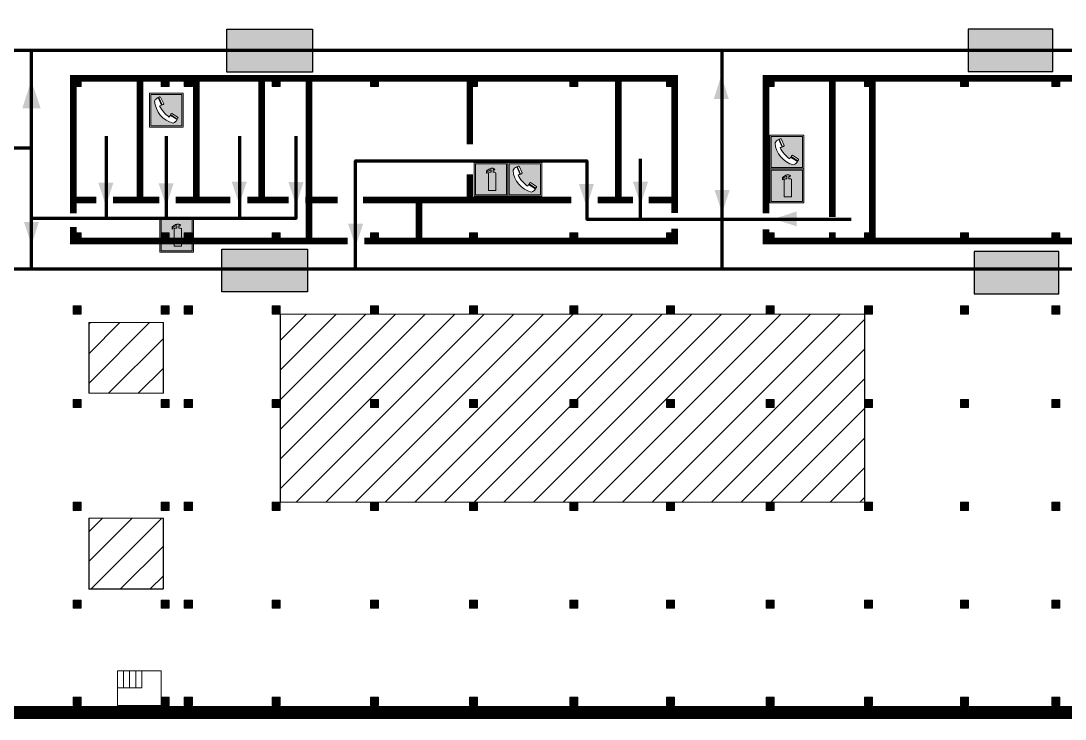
# Model space of a CAD drawing. Header units: millimetres. Extents: x 13810 to 67229, y 12374 to 21950.
# Drawn here: x 28657.7 to 28822.2, y 15460.6 to 15570.5 of the extents above; entities that cross this region are included whole.
import ezdxf

# ---------------------------------------------------------------- set-up
doc = ezdxf.new("R2010")
doc.units = ezdxf.units.MM
doc.layers.add('План_Штампы', color=7, linetype='Continuous')

# ---------------------------------------------------------------- blocks, each defined once
blk = doc.blocks.new('A$C32E8229D')
at = {"true_color": 0xffffff}
blk.add_hatch(color=7, dxfattribs=at).paths.add_polyline_path([(0, 0), (0, -8), (16, -8), (16, 0)])
h = blk.add_hatch(color=126)
h.paths.add_polyline_path([(0.2, -0.2), (15.8, -0.2), (15.8, -7.8), (0.2, -7.8)])
h.paths.add_polyline_path([(13.49, -2.05), (12.08, -2.05), (11.37, -2.63, 0.162397), (11.29, -2.84), (11.29, -3.63), (10.35, -3.63), (10.35, -4.05), (11.68, -4.05), (11.68, -3.48), (12.26, -4.28), (11.29, -5.1), (11.29, -6.78), (11.85, -6.78), (11.85, -5.44), (12.8, -4.64), (12.8, -5.94), (14.46, -5.94), (14.46, -5.39), (13.45, -5.39), (13.45, -3.97), (12.46, -2.59), (13.15, -2.59), (13.69, -3.34), (14.18, -3)], flags=16)
h.paths.add_polyline_path([(10.74, -1.82, 1), (11.8, -1.82, 1)], flags=16)
h.paths.add_polyline_path([(9.39, -3.59), (5.99, -3.59), (6.56, -3.03), (5.91, -3.03), (5.1, -3.83), (5.91, -4.64), (6.56, -4.64), (5.99, -4.09), (9.39, -4.09)], flags=16)
h.paths.add_polyline_path([(4.29, -1.08), (1.72, -1.08), (1.72, -6.6), (4.29, -6.6)], flags=16)
at = {"color": 126}
blk.add_lwpolyline([(16, -8), (0, -8), (0, 0), (16, 0)], close=True, dxfattribs=at)
blk = doc.blocks.new('A$C3AD82952')
at = {"true_color": 0xf5f5ff}
h = blk.add_hatch(color=7, dxfattribs=at)
h.dxf.hatch_style = 1
h.paths.add_polyline_path([(8.21, 8.73, 0.414214), (7.89, 9.05), (7.22, 9.05), (7.22, 9.92), (7.59, 9.92, 1), (7.57, 10.36), (7.22, 10.36), (7.22, 10.6), (6.43, 10.6), (6.43, 10.36), (6.01, 10.36), (4.74, 9.59), (4.74, 8.69), (4.98, 8.73), (4.98, 9.26), (6.12, 9.91), (6.43, 9.91), (6.43, 9.05), (5.76, 9.05, 0.414214), (5.44, 8.73), (5.44, 2.2), (8.21, 2.2)], flags=0)
h.paths.add_polyline_path([(12.8, 12.8), (0, 12.8), (0, 0), (12.8, 0)])
h.paths.add_polyline_path([(0.51, 12.29), (12.29, 12.29), (12.29, 0.51), (0.51, 0.51)], flags=16)
h.paths.add_polyline_path([(4.74, 9.59), (6.01, 10.36), (6.43, 10.36), (6.43, 10.6), (7.22, 10.6), (7.22, 10.36), (7.59, 10.36, -0.94586), (7.59, 9.92), (7.22, 9.92), (7.22, 9.05), (7.89, 9.05, -0.414214), (8.21, 8.73), (8.21, 2.2), (5.44, 2.2), (5.44, 8.73, -0.414214), (5.76, 9.05), (6.43, 9.05), (6.43, 9.91), (6.12, 9.91), (4.98, 9.26), (4.98, 8.73), (4.74, 8.69)], flags=0)
h = blk.add_hatch(color=242)
h.dxf.hatch_style = 1
h.paths.add_polyline_path([(12.29, 12.29), (0.51, 12.29), (0.51, 0.51), (12.29, 0.51)])
h.paths.add_polyline_path([(4.74, 8.69), (4.74, 9.59), (6.01, 10.36), (6.43, 10.36), (6.43, 10.6), (7.22, 10.6), (7.22, 10.36), (7.59, 10.36, -0.94586), (7.59, 9.92), (7.22, 9.92), (7.22, 9.05), (7.89, 9.05, -0.414214), (8.21, 8.73), (8.21, 2.2), (5.44, 2.2), (5.44, 8.73, -0.414214), (5.76, 9.05), (6.43, 9.05), (6.43, 9.91), (6.12, 9.91), (4.98, 9.26), (4.98, 8.73)], flags=16)
h = blk.add_hatch(color=7, dxfattribs=at)
h.dxf.hatch_style = 1
h.paths.add_polyline_path([(8.21, 8.73, 0.414214), (7.89, 9.05), (7.22, 9.05), (7.22, 9.92), (7.59, 9.92, 1), (7.57, 10.36), (7.22, 10.36), (7.22, 10.6), (6.43, 10.6), (6.43, 10.36), (6.01, 10.36), (4.74, 9.59), (4.74, 8.69), (4.98, 8.73), (4.98, 9.26), (6.12, 9.91), (6.43, 9.91), (6.43, 9.05), (5.76, 9.05, 0.414214), (5.44, 8.73), (5.44, 2.2), (8.21, 2.2)])
at = {"color": 242, "lineweight": 5}
for p, q in [((0, 0), (0, 12.8)), ((0, 12.8), (12.8, 12.8)), ((12.8, 0), (12.8, 12.8)), ((6.01, 10.36), (4.74, 9.59)), ((4.74, 9.59), (4.74, 8.69)), ((4.74, 8.69), (4.98, 8.73)), ((4.98, 9.26), (6.12, 9.91)), ((4.98, 8.73), (4.98, 9.26)), ((5.44, 2.2), (5.44, 8.73)), ((5.76, 9.05), (6.43, 9.05)), ((6.01, 10.36), (6.43, 10.36)), ((6.12, 9.91), (6.43, 9.91)), ((7.22, 10.6), (6.43, 10.6)), ((6.43, 10.6), (6.43, 10.36)), ((6.43, 9.91), (6.43, 9.05)), ((7.22, 10.36), (7.22, 10.6)), ((7.59, 10.36), (7.22, 10.36)), ((7.22, 9.05), (7.22, 9.92)), ((7.59, 9.92), (7.22, 9.92)), ((7.89, 9.05), (7.22, 9.05)), ((8.21, 2.2), (8.21, 8.73)), ((0, 0), (12.8, 0)), ((5.44, 2.2), (8.21, 2.2))]:
    blk.add_line(p, q, dxfattribs=at)
blk.add_lwpolyline([(0.51, 12.29), (12.29, 12.29), (12.29, 0.51), (0.51, 0.51)], close=True, dxfattribs=at)
for centre, radius, start, end in [((5.76, 8.73), 0.32, 90, 180), ((7.58, 10.14), 0.223, 273.1875, 86.8125), ((7.89, 8.73), 0.32, 0, 90)]:
    blk.add_arc(centre, radius, start, end, dxfattribs=at)
blk = doc.blocks.new('A$C456E1F9C')
at = {"lineweight": 5}
h = blk.add_hatch(color=242, dxfattribs=at)
h.paths.add_polyline_path([(0.51, -1.47), (0.51, -13.26), (12.29, -13.26), (12.29, -1.47)])
h.paths.add_polyline_path([(5.42, -4.95, -0.254479), (4.78, -5.4), (3.52, -2.53, -0.209735), (4.23, -2.4)], flags=16)
h.paths.add_polyline_path([(8.53, -8.6), (10.87, -10.17), (10.54, -10.76), (8.03, -9.13, -0.192251)], flags=16)
h.paths.add_polyline_path([(4.61, -5.49, 0.005518), (3.87, -5.72, 0.128647), (7.49, -10.01, 0.00809), (7.83, -9.33), (10.47, -10.97, -0.16736), (8.99, -12.25, -0.327862), (1.95, -3.95, -0.166952), (3.36, -2.62)], flags=16)
at = {"color": 242, "lineweight": 5}
for p, q in [((0, -13.77), (0, -0.97)), ((12.8, -0.97), (0, -0.97)), ((4.61, -5.49), (3.36, -2.62)), ((3.52, -2.53), (4.78, -5.4)), ((4.23, -2.4), (5.42, -4.95)), ((12.8, -13.77), (12.8, -0.97)), ((7.83, -9.33), (10.47, -10.97)), ((8.03, -9.13), (10.54, -10.76)), ((10.81, -10.12), (8.53, -8.6)), ((10.54, -10.76), (10.8, -10.3)), ((10.8, -10.3), (10.81, -10.12)), ((0, -13.77), (12.8, -13.77))]:
    blk.add_line(p, q, dxfattribs=at)
blk.add_lwpolyline([(0.51, -1.47), (12.29, -1.47), (12.29, -13.26), (0.51, -13.26)], close=True, dxfattribs=at)
for centre, radius, start, end in [((4.59, -5.34), 2.99, 114.2845, 152.1974), ((11.12, -3.31), 9.19, 183.9915, 256.6009), ((4.02, -3.27), 0.891, 76.3284, 123.7092), ((14.98, -39.1), 35.17, 107.1487, 108.4135), ((13.86, -0.94), 11.08, 205.5536, 234.8762), ((4.68, -4.59), 0.824, 276.9621, 334.0723), ((-13.31, 0.8), 23.44, 332.5487, 334.4027), ((8.94, -9.5), 0.989, 114.4092, 157.9388), ((7.87, -9.46), 3, 291.9291, 329.9329)]:
    blk.add_arc(centre, radius, start, end, dxfattribs=at)

msp = doc.modelspace()

# ---------------------------------------------------------------- hatches: boundary and pattern name
at = {"lineweight": 0, "true_color": 0x000000}
h = msp.add_hatch(dxfattribs=at)
h.set_pattern_fill('ANSI31', color=18, scale=1.0404)
h.set_pattern_definition([(45, (11968.9013, 7105.855), (-2.3357646, 2.3357646), [])])
h.paths.add_polyline_path([(28524.28, 15618.65), (28524.28, 15630.37), (28510.78, 15630.37), (28510.78, 15618.65)])
h.paths.add_polyline_path([(28510.78, 15525.61), (28510.78, 15493.43), (28543.36, 15493.43), (28543.36, 15525.61)])
h.paths.add_polyline_path([(28574.17, 15630.73), (28560.7, 15630.73), (28560.7, 15618.65), (28574.17, 15618.65)])
h.paths.add_polyline_path([(28666.01, 15572.92), (28666.01, 15603.19), (28574.17, 15603.19), (28574.17, 15572.92)])
h.paths.add_polyline_path([(28667.28, 15632.92), (28667.28, 15619.93), (28681.11, 15619.93), (28681.11, 15632.92)])
h.paths.add_polyline_path([(28679.01, 15574.31), (28679.01, 15584.71), (28668.94, 15584.71), (28668.94, 15574.31)])
h.paths.add_polyline_path([(28680.16, 15522.99), (28668.45, 15522.99), (28668.45, 15511.86), (28680.16, 15511.86)])
h.paths.add_polyline_path([(28680.16, 15492.19), (28668.45, 15492.19), (28668.45, 15481.05), (28680.16, 15481.05)])
h.paths.add_polyline_path([(28790.65, 15494.71), (28790.65, 15524.33), (28698.61, 15524.33), (28698.61, 15494.71)])
h.paths.add_polyline_path([(28805.78, 15572.92), (28805.78, 15603.19), (28698.61, 15603.19), (28698.61, 15572.92)])
h.paths.add_polyline_path([(28853.34, 15603.19), (28838.63, 15603.19), (28838.63, 15572.92), (28853.34, 15572.92)])
h.paths.add_polyline_path([(28930.5, 15494.71), (28930.5, 15524.33), (28838.63, 15524.33), (28838.63, 15494.71)])
at = {"lineweight": 0}
h = msp.add_hatch(color=256, dxfattribs=at)
h.dxf.hatch_style = 1
h.paths.add_polyline_path([(28667.23, 15560.15), (28667.23, 15561.43), (28665.97, 15561.43), (28665.97, 15560.15)])
h = msp.add_hatch(color=256, dxfattribs=at)
h.dxf.hatch_style = 1
h.paths.add_polyline_path([(28681.07, 15560.15), (28681.07, 15561.43), (28679.8, 15561.43), (28679.8, 15560.15)])
h = msp.add_hatch(color=256, dxfattribs=at)
h.dxf.hatch_style = 1
h.paths.add_polyline_path([(28684.73, 15560.15), (28684.73, 15561.43), (28683.46, 15561.43), (28683.46, 15560.15)])
h = msp.add_hatch(color=256, dxfattribs=at)
h.dxf.hatch_style = 1
h.paths.add_polyline_path([(28698.56, 15560.15), (28698.56, 15561.43), (28697.29, 15561.43), (28697.29, 15560.15)])
h = msp.add_hatch(color=256, dxfattribs=at)
h.dxf.hatch_style = 1
h.paths.add_polyline_path([(28714.05, 15560.15), (28714.05, 15561.43), (28712.78, 15561.43), (28712.78, 15560.15)])
h = msp.add_hatch(color=256, dxfattribs=at)
h.dxf.hatch_style = 1
h.paths.add_polyline_path([(28729.65, 15560.15), (28729.65, 15561.43), (28728.38, 15561.43), (28728.38, 15560.15)])
h = msp.add_hatch(color=256, dxfattribs=at)
h.dxf.hatch_style = 1
h.paths.add_polyline_path([(28745.48, 15560.15), (28745.48, 15561.43), (28744.21, 15561.43), (28744.21, 15560.15)])
h = msp.add_hatch(color=256, dxfattribs=at)
h.dxf.hatch_style = 1
h.paths.add_polyline_path([(28760.7, 15560.15), (28760.7, 15561.43), (28759.43, 15561.43), (28759.43, 15560.15)])
h = msp.add_hatch(color=256, dxfattribs=at)
h.dxf.hatch_style = 1
h.paths.add_polyline_path([(28776.38, 15560.15), (28776.38, 15561.43), (28775.11, 15561.43), (28775.11, 15560.15)])
h = msp.add_hatch(color=256, dxfattribs=at)
h.dxf.hatch_style = 1
h.paths.add_polyline_path([(28791.87, 15560.15), (28791.87, 15561.43), (28790.6, 15561.43), (28790.6, 15560.15)])
h = msp.add_hatch(color=256, dxfattribs=at)
h.dxf.hatch_style = 1
h.paths.add_polyline_path([(28807, 15560.15), (28807, 15561.43), (28805.73, 15561.43), (28805.73, 15560.15)])
h = msp.add_hatch(color=256, dxfattribs=at)
h.dxf.hatch_style = 1
h.paths.add_polyline_path([(28821.41, 15560.15), (28821.41, 15561.43), (28820.14, 15561.43), (28820.14, 15560.15)])
h = msp.add_hatch(color=256, dxfattribs=at)
h.dxf.hatch_style = 1
h.paths.add_polyline_path([(28667.23, 15535.85), (28667.23, 15537.13), (28665.97, 15537.13), (28665.97, 15535.85)])
h = msp.add_hatch(color=256, dxfattribs=at)
h.dxf.hatch_style = 1
h.paths.add_polyline_path([(28681.07, 15535.85), (28681.07, 15537.13), (28679.8, 15537.13), (28679.8, 15535.85)])
h = msp.add_hatch(color=256, dxfattribs=at)
h.dxf.hatch_style = 1
h.paths.add_polyline_path([(28684.73, 15535.85), (28684.73, 15537.13), (28683.46, 15537.13), (28683.46, 15535.85)])
h = msp.add_hatch(color=256, dxfattribs=at)
h.dxf.hatch_style = 1
h.paths.add_polyline_path([(28698.56, 15535.85), (28698.56, 15537.13), (28697.29, 15537.13), (28697.29, 15535.85)])
h = msp.add_hatch(color=256, dxfattribs=at)
h.dxf.hatch_style = 1
h.paths.add_polyline_path([(28714.05, 15535.85), (28714.05, 15537.13), (28712.78, 15537.13), (28712.78, 15535.85)])
h = msp.add_hatch(color=256, dxfattribs=at)
h.dxf.hatch_style = 1
h.paths.add_polyline_path([(28729.65, 15535.85), (28729.65, 15537.13), (28728.38, 15537.13), (28728.38, 15535.85)])
h = msp.add_hatch(color=256, dxfattribs=at)
h.dxf.hatch_style = 1
h.paths.add_polyline_path([(28745.48, 15535.85), (28745.48, 15537.13), (28744.21, 15537.13), (28744.21, 15535.85)])
h = msp.add_hatch(color=256, dxfattribs=at)
h.dxf.hatch_style = 1
h.paths.add_polyline_path([(28760.7, 15535.85), (28760.7, 15537.13), (28759.43, 15537.13), (28759.43, 15535.85)])
h = msp.add_hatch(color=256, dxfattribs=at)
h.dxf.hatch_style = 1
h.paths.add_polyline_path([(28776.38, 15535.85), (28776.38, 15537.13), (28775.11, 15537.13), (28775.11, 15535.85)])
h = msp.add_hatch(color=256, dxfattribs=at)
h.dxf.hatch_style = 1
h.paths.add_polyline_path([(28791.87, 15535.85), (28791.87, 15537.13), (28790.6, 15537.13), (28790.6, 15535.85)])
h = msp.add_hatch(color=256, dxfattribs=at)
h.dxf.hatch_style = 1
h.paths.add_polyline_path([(28807, 15535.85), (28807, 15537.13), (28805.73, 15537.13), (28805.73, 15535.85)])
h = msp.add_hatch(color=256, dxfattribs=at)
h.dxf.hatch_style = 1
h.paths.add_polyline_path([(28821.41, 15535.85), (28821.41, 15537.13), (28820.14, 15537.13), (28820.14, 15535.85)])
h = msp.add_hatch(color=256, dxfattribs=at)
h.dxf.hatch_style = 1
h.paths.add_polyline_path([(28667.23, 15524.32), (28667.23, 15525.61), (28665.97, 15525.61), (28665.97, 15524.32)])
h = msp.add_hatch(color=256, dxfattribs=at)
h.dxf.hatch_style = 1
h.paths.add_polyline_path([(28681.07, 15524.32), (28681.07, 15525.61), (28679.8, 15525.61), (28679.8, 15524.32)])
h = msp.add_hatch(color=256, dxfattribs=at)
h.dxf.hatch_style = 1
h.paths.add_polyline_path([(28684.73, 15524.32), (28684.73, 15525.61), (28683.46, 15525.61), (28683.46, 15524.32)])
h = msp.add_hatch(color=256, dxfattribs=at)
h.dxf.hatch_style = 1
h.paths.add_polyline_path([(28698.56, 15524.32), (28698.56, 15525.61), (28697.29, 15525.61), (28697.29, 15524.32)])
h = msp.add_hatch(color=256, dxfattribs=at)
h.dxf.hatch_style = 1
h.paths.add_polyline_path([(28714.05, 15524.32), (28714.05, 15525.61), (28712.78, 15525.61), (28712.78, 15524.32)])
h = msp.add_hatch(color=256, dxfattribs=at)
h.dxf.hatch_style = 1
h.paths.add_polyline_path([(28729.65, 15524.32), (28729.65, 15525.61), (28728.38, 15525.61), (28728.38, 15524.32)])
h = msp.add_hatch(color=256, dxfattribs=at)
h.dxf.hatch_style = 1
h.paths.add_polyline_path([(28745.48, 15524.32), (28745.48, 15525.61), (28744.21, 15525.61), (28744.21, 15524.32)])
h = msp.add_hatch(color=256, dxfattribs=at)
h.dxf.hatch_style = 1
h.paths.add_polyline_path([(28760.7, 15524.32), (28760.7, 15525.61), (28759.43, 15525.61), (28759.43, 15524.32)])
h = msp.add_hatch(color=256, dxfattribs=at)
h.dxf.hatch_style = 1
h.paths.add_polyline_path([(28776.38, 15524.32), (28776.38, 15525.61), (28775.11, 15525.61), (28775.11, 15524.32)])
h = msp.add_hatch(color=256, dxfattribs=at)
h.dxf.hatch_style = 1
h.paths.add_polyline_path([(28791.87, 15524.32), (28791.87, 15525.61), (28790.6, 15525.61), (28790.6, 15524.32)])
h = msp.add_hatch(color=256, dxfattribs=at)
h.dxf.hatch_style = 1
h.paths.add_polyline_path([(28807, 15524.32), (28807, 15525.61), (28805.73, 15525.61), (28805.73, 15524.32)])
h = msp.add_hatch(color=256, dxfattribs=at)
h.dxf.hatch_style = 1
h.paths.add_polyline_path([(28821.41, 15524.32), (28821.41, 15525.61), (28820.14, 15525.61), (28820.14, 15524.32)])
h = msp.add_hatch(color=256, dxfattribs=at)
h.dxf.hatch_style = 1
h.paths.add_polyline_path([(28667.23, 15509.62), (28667.23, 15510.9), (28665.97, 15510.9), (28665.97, 15509.62)])
h = msp.add_hatch(color=256, dxfattribs=at)
h.dxf.hatch_style = 1
h.paths.add_polyline_path([(28681.07, 15509.62), (28681.07, 15510.9), (28679.8, 15510.9), (28679.8, 15509.62)])
h = msp.add_hatch(color=256, dxfattribs=at)
h.dxf.hatch_style = 1
h.paths.add_polyline_path([(28684.73, 15509.62), (28684.73, 15510.9), (28683.46, 15510.9), (28683.46, 15509.62)])
h = msp.add_hatch(color=256, dxfattribs=at)
h.dxf.hatch_style = 1
h.paths.add_polyline_path([(28698.56, 15509.62), (28698.56, 15510.9), (28697.29, 15510.9), (28697.29, 15509.62)])
h = msp.add_hatch(color=256, dxfattribs=at)
h.dxf.hatch_style = 1
h.paths.add_polyline_path([(28714.05, 15509.62), (28714.05, 15510.9), (28712.78, 15510.9), (28712.78, 15509.62)])
h = msp.add_hatch(color=256, dxfattribs=at)
h.dxf.hatch_style = 1
h.paths.add_polyline_path([(28729.65, 15509.62), (28729.65, 15510.9), (28728.38, 15510.9), (28728.38, 15509.62)])
h = msp.add_hatch(color=256, dxfattribs=at)
h.dxf.hatch_style = 1
h.paths.add_polyline_path([(28745.48, 15509.62), (28745.48, 15510.9), (28744.21, 15510.9), (28744.21, 15509.62)])
h = msp.add_hatch(color=256, dxfattribs=at)
h.dxf.hatch_style = 1
h.paths.add_polyline_path([(28760.7, 15509.62), (28760.7, 15510.9), (28759.43, 15510.9), (28759.43, 15509.62)])
h = msp.add_hatch(color=256, dxfattribs=at)
h.dxf.hatch_style = 1
h.paths.add_polyline_path([(28776.38, 15509.62), (28776.38, 15510.9), (28775.11, 15510.9), (28775.11, 15509.62)])
h = msp.add_hatch(color=256, dxfattribs=at)
h.dxf.hatch_style = 1
h.paths.add_polyline_path([(28791.87, 15509.62), (28791.87, 15510.9), (28790.6, 15510.9), (28790.6, 15509.62)])
h = msp.add_hatch(color=256, dxfattribs=at)
h.dxf.hatch_style = 1
h.paths.add_polyline_path([(28807, 15509.62), (28807, 15510.9), (28805.73, 15510.9), (28805.73, 15509.62)])
h = msp.add_hatch(color=256, dxfattribs=at)
h.dxf.hatch_style = 1
h.paths.add_polyline_path([(28821.41, 15509.62), (28821.41, 15510.9), (28820.14, 15510.9), (28820.14, 15509.62)])
h = msp.add_hatch(color=256, dxfattribs=at)
h.dxf.hatch_style = 1
h.paths.add_polyline_path([(28667.23, 15493.42), (28667.23, 15494.7), (28665.97, 15494.7), (28665.97, 15493.42)])
h = msp.add_hatch(color=256, dxfattribs=at)
h.dxf.hatch_style = 1
h.paths.add_polyline_path([(28681.07, 15493.42), (28681.07, 15494.7), (28679.8, 15494.7), (28679.8, 15493.42)])
h = msp.add_hatch(color=256, dxfattribs=at)
h.dxf.hatch_style = 1
h.paths.add_polyline_path([(28684.73, 15493.42), (28684.73, 15494.7), (28683.46, 15494.7), (28683.46, 15493.42)])
h = msp.add_hatch(color=256, dxfattribs=at)
h.dxf.hatch_style = 1
h.paths.add_polyline_path([(28698.56, 15493.42), (28698.56, 15494.7), (28697.29, 15494.7), (28697.29, 15493.42)])
h = msp.add_hatch(color=256, dxfattribs=at)
h.dxf.hatch_style = 1
h.paths.add_polyline_path([(28714.05, 15493.42), (28714.05, 15494.7), (28712.78, 15494.7), (28712.78, 15493.42)])
h = msp.add_hatch(color=256, dxfattribs=at)
h.dxf.hatch_style = 1
h.paths.add_polyline_path([(28729.65, 15493.42), (28729.65, 15494.7), (28728.38, 15494.7), (28728.38, 15493.42)])
h = msp.add_hatch(color=256, dxfattribs=at)
h.dxf.hatch_style = 1
h.paths.add_polyline_path([(28745.48, 15493.42), (28745.48, 15494.7), (28744.21, 15494.7), (28744.21, 15493.42)])
h = msp.add_hatch(color=256, dxfattribs=at)
h.dxf.hatch_style = 1
h.paths.add_polyline_path([(28760.7, 15493.42), (28760.7, 15494.7), (28759.43, 15494.7), (28759.43, 15493.42)])
h = msp.add_hatch(color=256, dxfattribs=at)
h.dxf.hatch_style = 1
h.paths.add_polyline_path([(28776.38, 15493.42), (28776.38, 15494.7), (28775.11, 15494.7), (28775.11, 15493.42)])
h = msp.add_hatch(color=256, dxfattribs=at)
h.dxf.hatch_style = 1
h.paths.add_polyline_path([(28791.87, 15493.42), (28791.87, 15494.7), (28790.6, 15494.7), (28790.6, 15493.42)])
h = msp.add_hatch(color=256, dxfattribs=at)
h.dxf.hatch_style = 1
h.paths.add_polyline_path([(28807, 15493.42), (28807, 15494.7), (28805.73, 15494.7), (28805.73, 15493.42)])
h = msp.add_hatch(color=256, dxfattribs=at)
h.dxf.hatch_style = 1
h.paths.add_polyline_path([(28821.41, 15493.42), (28821.41, 15494.7), (28820.14, 15494.7), (28820.14, 15493.42)])
h = msp.add_hatch(color=256, dxfattribs=at)
h.dxf.hatch_style = 1
h.paths.add_polyline_path([(28667.23, 15478.02), (28667.23, 15479.3), (28665.97, 15479.3), (28665.97, 15478.02)])
h = msp.add_hatch(color=256, dxfattribs=at)
h.dxf.hatch_style = 1
h.paths.add_polyline_path([(28681.07, 15478.02), (28681.07, 15479.3), (28679.8, 15479.3), (28679.8, 15478.02)])
h = msp.add_hatch(color=256, dxfattribs=at)
h.dxf.hatch_style = 1
h.paths.add_polyline_path([(28684.73, 15478.02), (28684.73, 15479.3), (28683.46, 15479.3), (28683.46, 15478.02)])
h = msp.add_hatch(color=256, dxfattribs=at)
h.dxf.hatch_style = 1
h.paths.add_polyline_path([(28698.56, 15478.02), (28698.56, 15479.3), (28697.29, 15479.3), (28697.29, 15478.02)])
h = msp.add_hatch(color=256, dxfattribs=at)
h.dxf.hatch_style = 1
h.paths.add_polyline_path([(28714.05, 15478.02), (28714.05, 15479.3), (28712.78, 15479.3), (28712.78, 15478.02)])
h = msp.add_hatch(color=256, dxfattribs=at)
h.dxf.hatch_style = 1
h.paths.add_polyline_path([(28729.65, 15478.02), (28729.65, 15479.3), (28728.38, 15479.3), (28728.38, 15478.02)])
h = msp.add_hatch(color=256, dxfattribs=at)
h.dxf.hatch_style = 1
h.paths.add_polyline_path([(28745.48, 15478.02), (28745.48, 15479.3), (28744.21, 15479.3), (28744.21, 15478.02)])
h = msp.add_hatch(color=256, dxfattribs=at)
h.dxf.hatch_style = 1
h.paths.add_polyline_path([(28760.7, 15478.02), (28760.7, 15479.3), (28759.43, 15479.3), (28759.43, 15478.02)])
h = msp.add_hatch(color=256, dxfattribs=at)
h.dxf.hatch_style = 1
h.paths.add_polyline_path([(28776.38, 15478.02), (28776.38, 15479.3), (28775.11, 15479.3), (28775.11, 15478.02)])
h = msp.add_hatch(color=256, dxfattribs=at)
h.dxf.hatch_style = 1
h.paths.add_polyline_path([(28791.87, 15478.02), (28791.87, 15479.3), (28790.6, 15479.3), (28790.6, 15478.02)])
h = msp.add_hatch(color=256, dxfattribs=at)
h.dxf.hatch_style = 1
h.paths.add_polyline_path([(28807, 15478.02), (28807, 15479.3), (28805.73, 15479.3), (28805.73, 15478.02)])
h = msp.add_hatch(color=256, dxfattribs=at)
h.dxf.hatch_style = 1
h.paths.add_polyline_path([(28821.41, 15478.02), (28821.41, 15479.3), (28820.14, 15479.3), (28820.14, 15478.02)])
h = msp.add_hatch(color=256, dxfattribs=at)
h.dxf.hatch_style = 1
h.paths.add_polyline_path([(28667.23, 15462.71), (28667.23, 15463.99), (28665.97, 15463.99), (28665.97, 15462.71)])
h = msp.add_hatch(color=256, dxfattribs=at)
h.dxf.hatch_style = 1
h.paths.add_polyline_path([(28681.07, 15462.71), (28681.07, 15463.99), (28679.8, 15463.99), (28679.8, 15462.71)])
h = msp.add_hatch(color=256, dxfattribs=at)
h.dxf.hatch_style = 1
h.paths.add_polyline_path([(28684.73, 15462.71), (28684.73, 15463.99), (28683.46, 15463.99), (28683.46, 15462.71)])
h = msp.add_hatch(color=256, dxfattribs=at)
h.dxf.hatch_style = 1
h.paths.add_polyline_path([(28698.56, 15462.71), (28698.56, 15463.99), (28697.29, 15463.99), (28697.29, 15462.71)])
h = msp.add_hatch(color=256, dxfattribs=at)
h.dxf.hatch_style = 1
h.paths.add_polyline_path([(28714.05, 15462.71), (28714.05, 15463.99), (28712.78, 15463.99), (28712.78, 15462.71)])
h = msp.add_hatch(color=256, dxfattribs=at)
h.dxf.hatch_style = 1
h.paths.add_polyline_path([(28729.65, 15462.71), (28729.65, 15463.99), (28728.38, 15463.99), (28728.38, 15462.71)])
h = msp.add_hatch(color=256, dxfattribs=at)
h.dxf.hatch_style = 1
h.paths.add_polyline_path([(28745.48, 15462.71), (28745.48, 15463.99), (28744.21, 15463.99), (28744.21, 15462.71)])
h = msp.add_hatch(color=256, dxfattribs=at)
h.dxf.hatch_style = 1
h.paths.add_polyline_path([(28760.7, 15462.71), (28760.7, 15463.99), (28759.43, 15463.99), (28759.43, 15462.71)])
h = msp.add_hatch(color=256, dxfattribs=at)
h.dxf.hatch_style = 1
h.paths.add_polyline_path([(28776.38, 15462.71), (28776.38, 15463.99), (28775.11, 15463.99), (28775.11, 15462.71)])
h = msp.add_hatch(color=256, dxfattribs=at)
h.dxf.hatch_style = 1
h.paths.add_polyline_path([(28791.87, 15462.71), (28791.87, 15463.99), (28790.6, 15463.99), (28790.6, 15462.71)])
h = msp.add_hatch(color=256, dxfattribs=at)
h.dxf.hatch_style = 1
h.paths.add_polyline_path([(28807, 15462.71), (28807, 15463.99), (28805.73, 15463.99), (28805.73, 15462.71)])
h = msp.add_hatch(color=256, dxfattribs=at)
h.dxf.hatch_style = 1
h.paths.add_polyline_path([(28821.41, 15462.71), (28821.41, 15463.99), (28820.14, 15463.99), (28820.14, 15462.71)])

# ---------------------------------------------------------------- linework, layer by layer
at = {"lineweight": 0, "const_width": 2.08}
msp.add_lwpolyline([(28494.21, 15635.79), (28494.14, 15635.79), (28494.14, 15461.6), (28972.58, 15461.6)], dxfattribs=at)
at = {"color": 126, "lineweight": 100, "true_color": 0x008754}
for points in [[(28518.55, 15466.54), (28513.97, 15466.54), (28513.97, 15471.07), (28523.63, 15471.07), (28523.63, 15488.24), (28503.44, 15488.24), (28503.44, 15565.85), (28971.59, 15565.85), (28971.59, 15608.26), (28982.3, 15616.71), (28982.3, 15633.05), (28992.58, 15633.05), (28992.58, 15621.54), (28988.71, 15621.54), (28988.71, 15625.6)], [(28503.44, 15531.44), (28971.59, 15531.44), (28971.59, 15565.85)], [(28659.37, 15531.44), (28659.37, 15565.85)], [(28768.14, 15565.85), (28768.14, 15531.44)], [(28659.37, 15539.42), (28701.07, 15539.42), (28701.07, 15552.31)], [(28671.17, 15552.31), (28671.17, 15539.42)], [(28680.63, 15539.42), (28680.63, 15552.31)], [(28692.15, 15552.31), (28692.15, 15539.42)], [(28639.48, 15550.51), (28659.37, 15550.51)], [(28710.43, 15531.44), (28710.43, 15548.47), (28746.88, 15548.47), (28746.88, 15539.25), (28788.52, 15539.25)], [(28755.32, 15539.25), (28755.32, 15548.79)]]:
    msp.add_lwpolyline(points, dxfattribs=at)
at = {"lineweight": 100, "const_width": 1.04}
for points in [[(28760.7, 15540.23), (28760.7, 15561.43), (28665.97, 15561.43), (28665.97, 15540.2)], [(28676.47, 15542.27), (28676.47, 15561.43)], [(28685.37, 15542.27), (28685.37, 15561.43)], [(28695.66, 15542.27), (28695.66, 15561.43)], [(28703.11, 15535.85), (28703.11, 15561.43)], [(28728.44, 15551.03), (28728.44, 15561.43)], [(28751.84, 15542.27), (28751.84, 15561.43)], [(28896.9, 15535.85), (28916.81, 15535.85), (28916.81, 15561.43), (28775.11, 15561.43), (28775.11, 15540.21)], [(28785.57, 15561.43), (28785.57, 15539.63)], [(28791.87, 15535.85), (28791.87, 15561.43)], [(28728.44, 15542.27), (28728.44, 15546.35)], [(28665.97, 15542.27), (28669.6, 15542.27)], [(28672.22, 15542.27), (28679.5, 15542.27)], [(28682.12, 15542.27), (28690.71, 15542.27)], [(28693.4, 15542.27), (28699.9, 15542.27)], [(28702.52, 15542.27), (28707.62, 15542.27)], [(28711.63, 15542.27), (28744.43, 15542.27)], [(28720.44, 15535.85), (28720.44, 15542.27)], [(28748.6, 15542.27), (28754.16, 15542.27)], [(28760.7, 15542.27), (28756.61, 15542.27)], [(28665.97, 15538.06), (28665.97, 15535.85), (28709.18, 15535.85)], [(28711.82, 15535.85), (28760.7, 15535.85), (28760.7, 15537.79)], [(28775.11, 15537.65), (28775.11, 15535.85), (28890.71, 15535.85)], [(28785.57, 15535.85), (28785.57, 15537.22)]]:
    msp.add_lwpolyline(points, dxfattribs=at)
at = {"lineweight": 0}
for points in [[(28665.97, 15561.43), (28667.23, 15561.43), (28667.23, 15560.15), (28665.97, 15560.15)], [(28679.8, 15561.43), (28681.07, 15561.43), (28681.07, 15560.15), (28679.8, 15560.15)], [(28683.46, 15561.43), (28684.73, 15561.43), (28684.73, 15560.15), (28683.46, 15560.15)], [(28697.29, 15561.43), (28698.56, 15561.43), (28698.56, 15560.15), (28697.29, 15560.15)], [(28712.78, 15561.43), (28714.05, 15561.43), (28714.05, 15560.15), (28712.78, 15560.15)], [(28728.38, 15561.43), (28729.65, 15561.43), (28729.65, 15560.15), (28728.38, 15560.15)], [(28744.21, 15561.43), (28745.48, 15561.43), (28745.48, 15560.15), (28744.21, 15560.15)], [(28759.43, 15561.43), (28760.7, 15561.43), (28760.7, 15560.15), (28759.43, 15560.15)], [(28775.11, 15561.43), (28776.38, 15561.43), (28776.38, 15560.15), (28775.11, 15560.15)], [(28790.6, 15561.43), (28791.87, 15561.43), (28791.87, 15560.15), (28790.6, 15560.15)], [(28805.73, 15561.43), (28807, 15561.43), (28807, 15560.15), (28805.73, 15560.15)], [(28820.14, 15561.43), (28821.41, 15561.43), (28821.41, 15560.15), (28820.14, 15560.15)], [(28665.97, 15537.13), (28667.23, 15537.13), (28667.23, 15535.85), (28665.97, 15535.85)], [(28679.8, 15537.13), (28681.07, 15537.13), (28681.07, 15535.85), (28679.8, 15535.85)], [(28683.46, 15537.13), (28684.73, 15537.13), (28684.73, 15535.85), (28683.46, 15535.85)], [(28697.29, 15537.13), (28698.56, 15537.13), (28698.56, 15535.85), (28697.29, 15535.85)], [(28712.78, 15537.13), (28714.05, 15537.13), (28714.05, 15535.85), (28712.78, 15535.85)], [(28728.38, 15537.13), (28729.65, 15537.13), (28729.65, 15535.85), (28728.38, 15535.85)], [(28744.21, 15537.13), (28745.48, 15537.13), (28745.48, 15535.85), (28744.21, 15535.85)], [(28759.43, 15537.13), (28760.7, 15537.13), (28760.7, 15535.85), (28759.43, 15535.85)], [(28775.11, 15537.13), (28776.38, 15537.13), (28776.38, 15535.85), (28775.11, 15535.85)], [(28790.6, 15537.13), (28791.87, 15537.13), (28791.87, 15535.85), (28790.6, 15535.85)], [(28805.73, 15537.13), (28807, 15537.13), (28807, 15535.85), (28805.73, 15535.85)], [(28820.14, 15537.13), (28821.41, 15537.13), (28821.41, 15535.85), (28820.14, 15535.85)], [(28665.97, 15525.61), (28667.23, 15525.61), (28667.23, 15524.32), (28665.97, 15524.32)], [(28679.8, 15525.61), (28681.07, 15525.61), (28681.07, 15524.32), (28679.8, 15524.32)], [(28683.46, 15525.61), (28684.73, 15525.61), (28684.73, 15524.32), (28683.46, 15524.32)], [(28697.29, 15525.61), (28698.56, 15525.61), (28698.56, 15524.32), (28697.29, 15524.32)], [(28712.78, 15525.61), (28714.05, 15525.61), (28714.05, 15524.32), (28712.78, 15524.32)], [(28728.38, 15525.61), (28729.65, 15525.61), (28729.65, 15524.32), (28728.38, 15524.32)], [(28744.21, 15525.61), (28745.48, 15525.61), (28745.48, 15524.32), (28744.21, 15524.32)], [(28759.43, 15525.61), (28760.7, 15525.61), (28760.7, 15524.32), (28759.43, 15524.32)], [(28775.11, 15525.61), (28776.38, 15525.61), (28776.38, 15524.32), (28775.11, 15524.32)], [(28790.6, 15525.61), (28791.87, 15525.61), (28791.87, 15524.32), (28790.6, 15524.32)], [(28805.73, 15525.61), (28807, 15525.61), (28807, 15524.32), (28805.73, 15524.32)], [(28820.14, 15525.61), (28821.41, 15525.61), (28821.41, 15524.32), (28820.14, 15524.32)], [(28698.56, 15524.32), (28790.6, 15524.32), (28790.6, 15494.7), (28698.56, 15494.7)], [(28698.61, 15524.33), (28790.65, 15524.33), (28790.65, 15494.71), (28698.61, 15494.71)], [(28668.4, 15511.85), (28680.11, 15511.85), (28680.11, 15522.99), (28668.4, 15522.99)], [(28668.45, 15511.86), (28680.16, 15511.86), (28680.16, 15522.99), (28668.45, 15522.99)], [(28665.97, 15510.9), (28667.23, 15510.9), (28667.23, 15509.62), (28665.97, 15509.62)], [(28679.8, 15510.9), (28681.07, 15510.9), (28681.07, 15509.62), (28679.8, 15509.62)], [(28683.46, 15510.9), (28684.73, 15510.9), (28684.73, 15509.62), (28683.46, 15509.62)], [(28697.29, 15510.9), (28698.56, 15510.9), (28698.56, 15509.62), (28697.29, 15509.62)], [(28712.78, 15510.9), (28714.05, 15510.9), (28714.05, 15509.62), (28712.78, 15509.62)], [(28728.38, 15510.9), (28729.65, 15510.9), (28729.65, 15509.62), (28728.38, 15509.62)], [(28744.21, 15510.9), (28745.48, 15510.9), (28745.48, 15509.62), (28744.21, 15509.62)], [(28759.43, 15510.9), (28760.7, 15510.9), (28760.7, 15509.62), (28759.43, 15509.62)], [(28775.11, 15510.9), (28776.38, 15510.9), (28776.38, 15509.62), (28775.11, 15509.62)], [(28790.6, 15510.9), (28791.87, 15510.9), (28791.87, 15509.62), (28790.6, 15509.62)], [(28805.73, 15510.9), (28807, 15510.9), (28807, 15509.62), (28805.73, 15509.62)], [(28820.14, 15510.9), (28821.41, 15510.9), (28821.41, 15509.62), (28820.14, 15509.62)], [(28665.97, 15494.7), (28667.23, 15494.7), (28667.23, 15493.42), (28665.97, 15493.42)], [(28679.8, 15494.7), (28681.07, 15494.7), (28681.07, 15493.42), (28679.8, 15493.42)], [(28683.46, 15494.7), (28684.73, 15494.7), (28684.73, 15493.42), (28683.46, 15493.42)], [(28697.29, 15494.7), (28698.56, 15494.7), (28698.56, 15493.42), (28697.29, 15493.42)], [(28712.78, 15494.7), (28714.05, 15494.7), (28714.05, 15493.42), (28712.78, 15493.42)], [(28728.38, 15494.7), (28729.65, 15494.7), (28729.65, 15493.42), (28728.38, 15493.42)], [(28744.21, 15494.7), (28745.48, 15494.7), (28745.48, 15493.42), (28744.21, 15493.42)], [(28759.43, 15494.7), (28760.7, 15494.7), (28760.7, 15493.42), (28759.43, 15493.42)], [(28775.11, 15494.7), (28776.38, 15494.7), (28776.38, 15493.42), (28775.11, 15493.42)], [(28790.6, 15494.7), (28791.87, 15494.7), (28791.87, 15493.42), (28790.6, 15493.42)], [(28805.73, 15494.7), (28807, 15494.7), (28807, 15493.42), (28805.73, 15493.42)], [(28820.14, 15494.7), (28821.41, 15494.7), (28821.41, 15493.42), (28820.14, 15493.42)], [(28668.4, 15481.04), (28680.11, 15481.04), (28680.11, 15492.18), (28668.4, 15492.18)], [(28668.45, 15481.05), (28680.16, 15481.05), (28680.16, 15492.19), (28668.45, 15492.19)], [(28665.97, 15479.3), (28667.23, 15479.3), (28667.23, 15478.02), (28665.97, 15478.02)], [(28679.8, 15479.3), (28681.07, 15479.3), (28681.07, 15478.02), (28679.8, 15478.02)], [(28683.46, 15479.3), (28684.73, 15479.3), (28684.73, 15478.02), (28683.46, 15478.02)], [(28697.29, 15479.3), (28698.56, 15479.3), (28698.56, 15478.02), (28697.29, 15478.02)], [(28712.78, 15479.3), (28714.05, 15479.3), (28714.05, 15478.02), (28712.78, 15478.02)], [(28728.38, 15479.3), (28729.65, 15479.3), (28729.65, 15478.02), (28728.38, 15478.02)], [(28744.21, 15479.3), (28745.48, 15479.3), (28745.48, 15478.02), (28744.21, 15478.02)], [(28759.43, 15479.3), (28760.7, 15479.3), (28760.7, 15478.02), (28759.43, 15478.02)], [(28775.11, 15479.3), (28776.38, 15479.3), (28776.38, 15478.02), (28775.11, 15478.02)], [(28790.6, 15479.3), (28791.87, 15479.3), (28791.87, 15478.02), (28790.6, 15478.02)], [(28805.73, 15479.3), (28807, 15479.3), (28807, 15478.02), (28805.73, 15478.02)], [(28820.14, 15479.3), (28821.41, 15479.3), (28821.41, 15478.02), (28820.14, 15478.02)], [(28672.94, 15468.16), (28673.89, 15468.16), (28673.89, 15465.48), (28672.94, 15465.48)], [(28673.89, 15468.16), (28674.85, 15468.16), (28674.85, 15465.48), (28673.89, 15465.48)], [(28674.85, 15468.16), (28675.8, 15468.16), (28675.8, 15465.48), (28674.85, 15465.48)], [(28675.8, 15468.16), (28676.75, 15468.16), (28676.75, 15465.48), (28675.8, 15465.48)], [(28665.97, 15463.99), (28667.23, 15463.99), (28667.23, 15462.71), (28665.97, 15462.71)], [(28679.8, 15463.99), (28681.07, 15463.99), (28681.07, 15462.71), (28679.8, 15462.71)], [(28683.46, 15463.99), (28684.73, 15463.99), (28684.73, 15462.71), (28683.46, 15462.71)], [(28697.29, 15463.99), (28698.56, 15463.99), (28698.56, 15462.71), (28697.29, 15462.71)], [(28712.78, 15463.99), (28714.05, 15463.99), (28714.05, 15462.71), (28712.78, 15462.71)], [(28728.38, 15463.99), (28729.65, 15463.99), (28729.65, 15462.71), (28728.38, 15462.71)], [(28744.21, 15463.99), (28745.48, 15463.99), (28745.48, 15462.71), (28744.21, 15462.71)], [(28759.43, 15463.99), (28760.7, 15463.99), (28760.7, 15462.71), (28759.43, 15462.71)], [(28775.11, 15463.99), (28776.38, 15463.99), (28776.38, 15462.71), (28775.11, 15462.71)], [(28790.6, 15463.99), (28791.87, 15463.99), (28791.87, 15462.71), (28790.6, 15462.71)], [(28805.73, 15463.99), (28807, 15463.99), (28807, 15462.71), (28805.73, 15462.71)], [(28820.14, 15463.99), (28821.41, 15463.99), (28821.41, 15462.71), (28820.14, 15462.71)]]:
    msp.add_lwpolyline(points, close=True, dxfattribs=at)
msp.add_lwpolyline([(28676.75, 15468.16), (28679.8, 15468.16), (28679.8, 15462.71), (28672.94, 15462.71), (28672.94, 15465.48)], dxfattribs=at)
at = {"layer": 'План_Штампы', "color": 126, "true_color": 0x008754}
for points in [[(28769.25, 15558.2), (28766.88, 15558.21), (28768.05, 15561.84)], [(28660.82, 15556.7), (28657.94, 15556.7), (28659.36, 15561.12)], [(28690.92, 15545.19), (28693.29, 15545.18), (28692.12, 15541.55)], [(28669.91, 15545), (28672.28, 15544.99), (28671.11, 15541.36)], [(28679.41, 15544.93), (28681.78, 15544.93), (28680.61, 15541.29)], [(28699.87, 15545.1), (28702.24, 15545.1), (28701.07, 15541.46)], [(28745.63, 15544.83), (28748, 15544.83), (28746.83, 15541.19)], [(28754.15, 15545.17), (28756.52, 15545.16), (28755.35, 15541.53)], [(28767, 15543.85), (28769.37, 15543.84), (28768.2, 15540.21)], [(28779.96, 15540.5), (28779.96, 15538.13), (28776.32, 15539.3)], [(28658.19, 15538.84), (28660.55, 15538.84), (28659.39, 15535.2)], [(28709.26, 15538.56), (28711.63, 15538.55), (28710.46, 15534.92)]]:
    msp.add_solid(points, dxfattribs=at)

# ---------------------------------------------------------------- block references
at = {"xscale": 0.41616, "yscale": 0.41616, "zscale": 0.41616}
for name, p in [('A$C456E1F9C', (28677.97, 15559.5)), ('A$C456E1F9C', (28775.72, 15552.91)), ('A$C3AD82952', (28729.12, 15542.88)), ('A$C456E1F9C', (28734.44, 15548.61)), ('A$C3AD82952', (28775.72, 15541.86)), ('A$C3AD82952', (28679.59, 15534.09))]:
    msp.add_blockref(name, p, dxfattribs=at)
at = {"layer": 'План_Штампы', "color": 126, "true_color": 0x008754, "xscale": 0.8427330620471354, "yscale": 0.8427330620471354, "zscale": 0.8427330620471354, "rotation": 359.9978653237144}
for p in [(28690.18, 15569.16), (28689.36, 15534.55)]:
    msp.add_blockref('A$C32E8229D', p, dxfattribs=at)
at = {"layer": 'План_Штампы', "color": 126, "true_color": 0x008754, "xscale": -0.8323200000000001, "yscale": 0.8323200000000001, "zscale": 0.8323200000000001}
for p in [(28820.28, 15569.18), (28821.23, 15534.19)]:
    msp.add_blockref('A$C32E8229D', p, dxfattribs=at)

doc.saveas('drawing.dxf')
